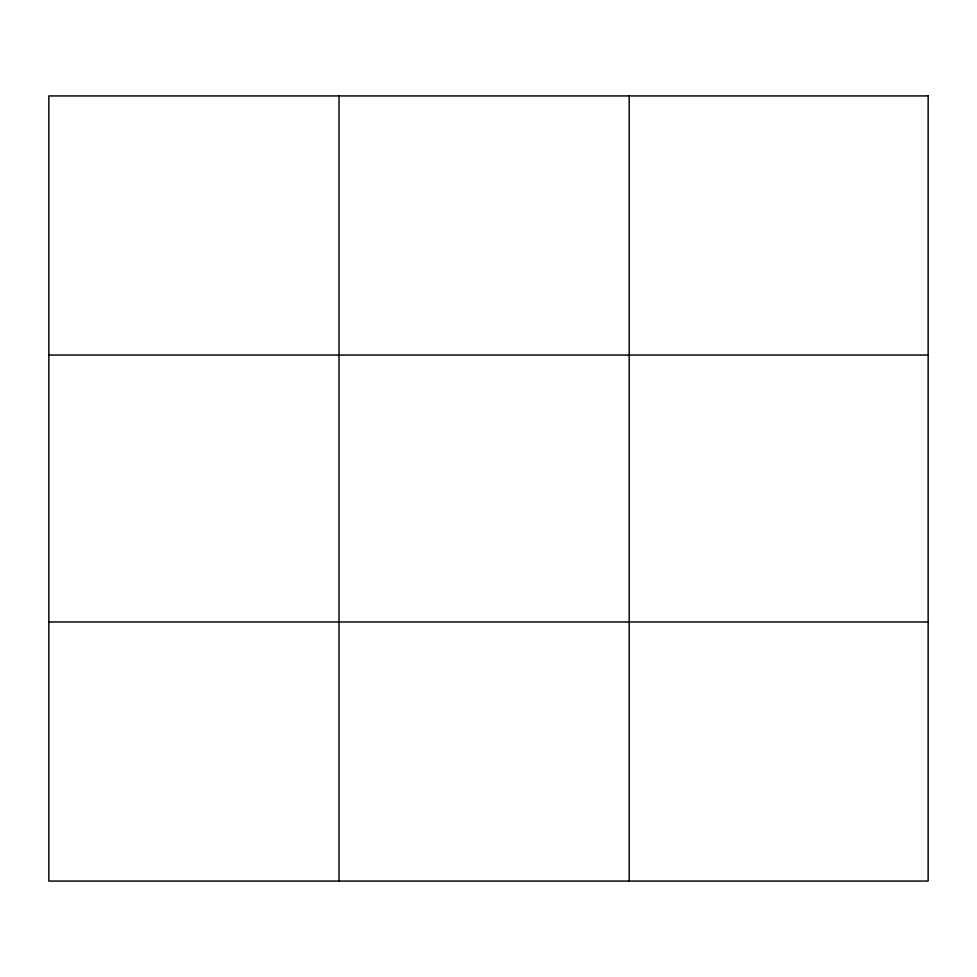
<?xml version="1.0" encoding="UTF-8"?>
<svg xmlns="http://www.w3.org/2000/svg" width="977" height="977" viewBox="0 0 977 977"><rect width="100%" height="100%" fill="white"/><g stroke="black" fill="none" stroke-linecap="round" stroke-linejoin="round"><path stroke-width="1.47" d="M339.019 881.071L339.019 95.929M629.188 881.071L629.188 95.929M48.85 355.03L928.15 355.03M48.85 621.97L928.15 621.97M928.15 95.929L928.15 881.071L48.85 881.071L48.85 95.929L928.15 95.929"/></g></svg>
